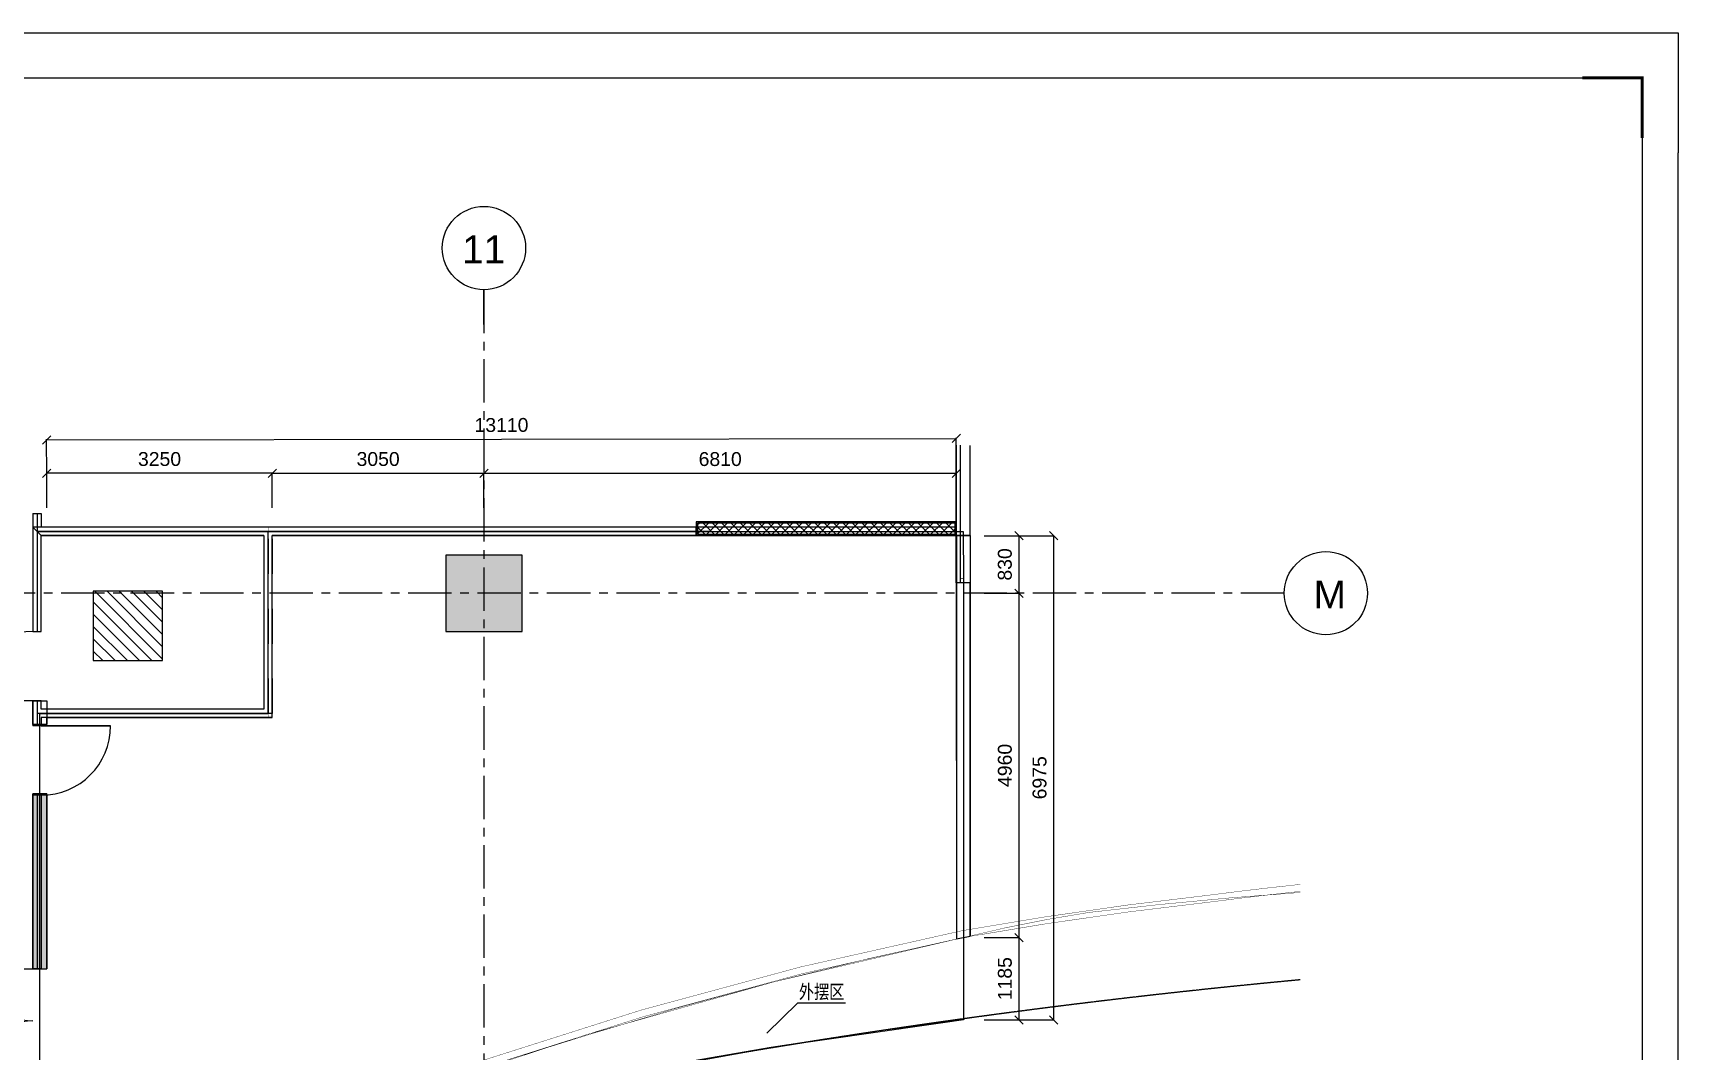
# Model space of a CAD drawing. Header units: inches. Extents: x -17552 to 18736, y -11730 to 13931.
# Drawn here: x -4974 to 18736, y -733 to 13931 of the extents above; entities that cross this region are included whole.
import ezdxf

# ---------------------------------------------------------------- set-up
doc = ezdxf.new("R2010")
doc.units = ezdxf.units.IN
doc.header["$MEASUREMENT"] = 0
for name, pattern in [('CENTER', [2, 1.25, -0.25, 0.25, -0.25]), ('DASH', [0.35, 0.25, -0.1]), ('DASHED2', [0.375, 0.25, -0.125]), ('HIDDEN2', [0.1875, 0.125, -0.0625])]:
    doc.linetypes.add(name, pattern=pattern)
for name, color, linetype in [('DIM', 3, 'Continuous'), ('DIM TEXT', 7, 'Continuous'), ('DOOR', 100, 'Continuous'), ('I-Elev', 6, 'Continuous'), ('I-Part-Glas-FhNw', 5, 'Continuous'), ('I-地坪-示意线', 1, 'Continuous'), ('I—隔墙—砖墙', 210, 'Continuous'), ('L01-DR', 1, 'Continuous'), ('L01-WAL', 2, 'Continuous'), ('L07-DR', 1, 'Continuous'), ('L07-WAL', 2, 'Continuous'), ('L07-WALL', 2, 'Continuous'), ('WALL', 255, 'Continuous'), ('墙体', 7, 'Continuous'), ('建-填充', 9, 'Continuous'), ('柱', 7, 'Continuous'), ('轴线', 10, 'CENTER')]:
    doc.layers.add(name, color=color, linetype=linetype)
doc.layers.add('I-Area-Rent', color=7, linetype='Continuous', true_color=0xff1414)
doc.layers.add('租户合同线', color=5, linetype='Continuous', lineweight=50)
doc.styles.get("Standard").update_dxf_attribs({"font": 'arial.ttf'})
doc.dimstyles.new('DIM-200MM', dxfattribs={"dimtxt": 200, "dimasz": 120, "dimexe": 10, "dimexo": 100, "dimgap": 100, "dimtad": 1, "dimdec": 0, "dimrnd": 5, "dimzin": 1, "dimdsep": 46, "dimtxsty": 'Standard', "dimblk": 'OBLIQUE', "dimcen": 0.5, "dimdle": 1, "dimclrd": 256, "dimclre": 256, "dimclrt": 7, "dimaunit": 1, "dimadec": 0, "dimazin": 0, "dimtfac": 1, "dimtdec": 0, "dimtix": 1, "dimtmove": 2, "dimatfit": 3, "dimfxl": 0, "dimtolj": 1, "dimtzin": 1, "dimarcsym": 0})

# ---------------------------------------------------------------- blocks, each defined once
blk = doc.blocks.new('_Oblique')
at = {"color": 0, "linetype": 'ByBlock', "lineweight": -2}
blk.add_line((-0.5, -0.5), (0.5, 0.5), dxfattribs=at)
blk = doc.blocks.new('*D3')
at = {"layer": 'DEFPOINTS', "color": 0, "transparency": 16777216}
for p in [(8334, 8090), (-4774, 6810), (8336, 6830)]:
    blk.add_point(p, dxfattribs=at)
at = {"layer": 'DIM', "lineweight": -2, "transparency": 16777216}
for p, q in [((-4777, 8070), (8335, 8090)), ((-4775, 7570), (-4776, 8080)), ((8335, 7590), (8334, 8100))]:
    blk.add_line(p, q, dxfattribs=at)
at = {"layer": 'DIM', "lineweight": -2, "transparency": 16777216, "xscale": 120, "yscale": 120, "zscale": 120}
for p, rotation in [((-4776, 8070), 180.0874086109251), ((8334, 8090), 0.08740861092511584)]:
    blk.add_blockref('_Oblique', p, dxfattribs=dict(at, rotation=rotation))
at = {"layer": 'DIM', "color": 7, "transparency": 16777216, "insert": (1779, 8283), "char_height": 200, "attachment_point": 5, "rotation": 0.0874}
blk.add_mtext('\\A1;13110', dxfattribs=at)
blk = doc.blocks.new('*D4')
at = {"layer": 'DEFPOINTS', "color": 0, "transparency": 16777216}
for p in [(1526, 7590), (-1524, 6730), (1526, 6730)]:
    blk.add_point(p, dxfattribs=at)
at = {"layer": 'DIM', "lineweight": -2, "transparency": 16777216}
for p, q in [((-1525, 7590), (1527, 7590)), ((-1524, 7090), (-1524, 7600)), ((1526, 7090), (1526, 7600))]:
    blk.add_line(p, q, dxfattribs=at)
at = {"layer": 'DIM', "lineweight": -2, "transparency": 16777216, "xscale": 120, "yscale": 120, "zscale": 120, "rotation": 180}
blk.add_blockref('_Oblique', (-1524, 7590), dxfattribs=at)
at = {"layer": 'DIM', "lineweight": -2, "transparency": 16777216, "xscale": 120, "yscale": 120, "zscale": 120}
blk.add_blockref('_Oblique', (1526, 7590), dxfattribs=at)
at = {"layer": 'DIM', "color": 7, "transparency": 16777216, "insert": (1, 7793), "char_height": 200, "attachment_point": 5}
blk.add_mtext('\\A1;3050', dxfattribs=at)
blk = doc.blocks.new('*D5')
at = {"layer": 'DEFPOINTS', "color": 0, "transparency": 16777216}
for p in [(8336, 7590), (1526, 6730), (8336, 6730)]:
    blk.add_point(p, dxfattribs=at)
at = {"layer": 'DIM', "lineweight": -2, "transparency": 16777216}
for p, q in [((1525, 7590), (8337, 7590)), ((1526, 7090), (1526, 7600)), ((8336, 7090), (8336, 7600))]:
    blk.add_line(p, q, dxfattribs=at)
at = {"layer": 'DIM', "lineweight": -2, "transparency": 16777216, "xscale": 120, "yscale": 120, "zscale": 120, "rotation": 180}
blk.add_blockref('_Oblique', (1526, 7590), dxfattribs=at)
at = {"layer": 'DIM', "lineweight": -2, "transparency": 16777216, "xscale": 120, "yscale": 120, "zscale": 120}
blk.add_blockref('_Oblique', (8336, 7590), dxfattribs=at)
at = {"layer": 'DIM', "color": 7, "transparency": 16777216, "insert": (4931, 7792), "char_height": 200, "attachment_point": 5}
blk.add_mtext('\\A1;6810', dxfattribs=at)
blk = doc.blocks.new('*D6')
at = {"layer": 'DEFPOINTS', "color": 0, "transparency": 16777216}
for p in [(-4774, 7590), (-1524, 7130), (-4774, 6810)]:
    blk.add_point(p, dxfattribs=at)
at = {"layer": 'DIM', "lineweight": -2, "transparency": 16777216}
for p, q in [((-1523, 7590), (-4775, 7590)), ((-4774, 7090), (-4774, 7600)), ((-1524, 7230), (-1524, 7600))]:
    blk.add_line(p, q, dxfattribs=at)
at = {"layer": 'DIM', "lineweight": -2, "transparency": 16777216, "xscale": 120, "yscale": 120, "zscale": 120, "rotation": 180}
blk.add_blockref('_Oblique', (-4774, 7590), dxfattribs=at)
at = {"layer": 'DIM', "lineweight": -2, "transparency": 16777216, "xscale": 120, "yscale": 120, "zscale": 120}
blk.add_blockref('_Oblique', (-1524, 7590), dxfattribs=at)
at = {"layer": 'DIM', "color": 7, "transparency": 16777216, "insert": (-3149, 7793), "char_height": 200, "attachment_point": 5}
blk.add_mtext('\\A1;3250', dxfattribs=at)
blk = doc.blocks.new('*D8')
at = {"layer": 'DEFPOINTS', "color": 0, "transparency": 16777216}
for p in [(8336, 6690), (8334, 5861), (9236, 5861)]:
    blk.add_point(p, dxfattribs=at)
at = {"layer": 'DIM', "lineweight": -2, "transparency": 16777216}
for p, q in [((8736, 6690), (9246, 6690)), ((9236, 6691), (9236, 5860)), ((8736, 5861), (9246, 5861))]:
    blk.add_line(p, q, dxfattribs=at)
at = {"layer": 'DIM', "lineweight": -2, "transparency": 16777216, "xscale": 120, "yscale": 120, "zscale": 120}
for p, rotation in [((9236, 6690), 90), ((9236, 5861), 270)]:
    blk.add_blockref('_Oblique', p, dxfattribs=dict(at, rotation=rotation))
at = {"layer": 'DIM', "color": 7, "transparency": 16777216, "insert": (9034, 6276), "char_height": 200, "attachment_point": 5, "rotation": 90}
blk.add_mtext('\\A1;830', dxfattribs=at)
blk = doc.blocks.new('*D9')
at = {"layer": 'DEFPOINTS', "color": 0, "transparency": 16777216}
for p in [(8334, 5860), (8431, 902), (9236, 902)]:
    blk.add_point(p, dxfattribs=at)
at = {"layer": 'DIM', "lineweight": -2, "transparency": 16777216}
for p, q in [((8736, 5860), (9246, 5860)), ((9236, 5861), (9236, 901)), ((8736, 902), (9246, 902))]:
    blk.add_line(p, q, dxfattribs=at)
at = {"layer": 'DIM', "lineweight": -2, "transparency": 16777216, "xscale": 120, "yscale": 120, "zscale": 120}
for p, rotation in [((9236, 5860), 90), ((9236, 902), 270)]:
    blk.add_blockref('_Oblique', p, dxfattribs=dict(at, rotation=rotation))
at = {"layer": 'DIM', "color": 7, "transparency": 16777216, "insert": (9034, 3381), "char_height": 200, "attachment_point": 5, "rotation": 90}
blk.add_mtext('\\A1;4960', dxfattribs=at)
blk = doc.blocks.new('*D10')
at = {"layer": 'DEFPOINTS', "color": 0, "transparency": 16777216}
for p in [(8436, 6690), (8536, -284), (9736, -284)]:
    blk.add_point(p, dxfattribs=at)
at = {"layer": 'DIM', "lineweight": -2, "transparency": 16777216}
for p, q in [((9236, 6690), (9746, 6690)), ((9736, 6691), (9736, -285)), ((9236, -284), (9746, -284))]:
    blk.add_line(p, q, dxfattribs=at)
at = {"layer": 'DIM', "lineweight": -2, "transparency": 16777216, "xscale": 120, "yscale": 120, "zscale": 120}
for p, rotation in [((9736, 6690), 90), ((9736, -284), 270)]:
    blk.add_blockref('_Oblique', p, dxfattribs=dict(at, rotation=rotation))
at = {"layer": 'DIM', "color": 7, "transparency": 16777216, "insert": (9534, 3203), "char_height": 200, "attachment_point": 5, "rotation": 90}
blk.add_mtext('\\A1;6975', dxfattribs=at)
blk = doc.blocks.new('*D28')
at = {"layer": 'DEFPOINTS', "color": 0, "transparency": 16777216}
for p in [(8431, 902), (8436, -284), (9236, -284)]:
    blk.add_point(p, dxfattribs=at)
at = {"layer": 'DIM', "lineweight": -2, "transparency": 16777216}
for p, q in [((8736, 902), (9246, 902)), ((9236, 903), (9236, -285)), ((8736, -284), (9246, -284))]:
    blk.add_line(p, q, dxfattribs=at)
at = {"layer": 'DIM', "lineweight": -2, "transparency": 16777216, "xscale": 120, "yscale": 120, "zscale": 120}
for p, rotation in [((9236, 902), 90), ((9236, -284), 270)]:
    blk.add_blockref('_Oblique', p, dxfattribs=dict(at, rotation=rotation))
at = {"layer": 'DIM', "color": 7, "transparency": 16777216, "insert": (9034, 309), "char_height": 200, "attachment_point": 5, "rotation": 90}
blk.add_mtext('\\A1;1185', dxfattribs=at)

msp = doc.modelspace()

# ---------------------------------------------------------------- hatches: boundary and pattern name
at = {"layer": 'I-Elev'}
h = msp.add_hatch(dxfattribs=at)
h.set_pattern_fill('ANSI37', color=8, scale=30)
h.set_pattern_definition([(45, (75442.44, -21186.51), (-67.35192, 67.35192), []), (135, (75442.44, -21186.51), (-67.35192, -67.35192), [])])
h.paths.add_polyline_path([(8315.7, 6710.3), (8315.7, 6870.3), (4605.7, 6870.3), (4605.7, 6710.3)])
at = {"layer": 'WALL'}
h = msp.add_hatch(color=256, dxfattribs=at)
h.dxf.hatch_style = 1
h.paths.add_polyline_path([(975.9, 6410.8), (975.9, 5310.8), (2075.9, 5310.8), (2075.9, 6410.8)])
at = {"layer": '建-填充'}
h = msp.add_hatch(color=256, dxfattribs=at)
h.dxf.hatch_style = 1
h.paths.add_polyline_path([(-4774.1, -1046.6), (-4974.1, -1046.6), (-4974.1, -2173.9), (-5624.1, -2173.9), (-5624.1, -2373.9), (-4974.1, -2373.9), (-4974.1, -3873.9), (-4774.1, -3873.9)])
h.paths.add_polyline_path([(-4974.1, 453.4), (-4774.1, 453.4), (-4774.1, 2970.3), (-4974.1, 2970.3)])

# ---------------------------------------------------------------- linework, layer by layer
at = {"color": 3}
for p, q in [((8393.7, 6750.3), (8393.7, 7993)), ((-4914.1, 6750.3), (8393.7, 6750.3)), ((6735.7, -42.4), (6045.1, -42.4))]:
    msp.add_line(p, q, dxfattribs=at)
at = {"color": 7, "linetype": 'Continuous'}
for p, q in [((-4104.1, 5891.2), (-4104.1, 4891.2)), ((-3104.1, 5891.2), (-4104.1, 5891.2)), ((-4104.1, 5735.9), (-3259.4, 4891.2)), ((-4082.6, 5891.2), (-3104.1, 4912.7)), ((-3905.9, 5891.2), (-3104.1, 5089.5)), ((-3729.1, 5891.2), (-3104.1, 5266.3)), ((-3552.3, 5891.2), (-3104.1, 5443)), ((-3375.5, 5891.2), (-3104.1, 5619.8)), ((-3198.8, 5891.2), (-3104.1, 5796.6)), ((-3104.1, 4891.2), (-3104.1, 5891.2)), ((-4104.1, 5559.1), (-3436.2, 4891.2)), ((-4104.1, 5382.4), (-3613, 4891.2)), ((-4104.1, 5205.6), (-3789.8, 4891.2)), ((-4104.1, 5028.8), (-3966.5, 4891.2)), ((-4104.1, 4891.2), (-3104.1, 4891.2))]:
    msp.add_line(p, q, dxfattribs=at)
for points in [[(-17552.2, -10001.8), (-17552.2, 13931), (17007.8, 13931)], [(17007.8, 13931), (18735.8, 13931), (18735.8, 12203)], [(17007.8, -11729.8), (18735.8, -11729.8), (18735.8, 12203)]]:
    msp.add_lwpolyline(points)
msp.add_lwpolyline([(-17033.8, 13283), (18217.4, 13283), (18217.4, -11081.8), (-17033.8, -11081.8)], close=True)
at = {"const_width": 43.2}
msp.add_lwpolyline([(18217.4, 12419), (18217.4, 13283), (17353.4, 13283)], dxfattribs=at)
at = {"layer": 'DEFPOINTS'}
msp.add_lwpolyline([(-4854.1, 6690.3), (-4974, 6810.3)], dxfattribs=at)
at = {"layer": 'DIM'}
for p, q in [((1525.9, 9732.1), (1525.9, 10232.1)), ((6045.1, -42.4), (5602, -476.7))]:
    msp.add_line(p, q, dxfattribs=at)
for centre in [(1525.9, 10832.5), (13659.8, 5861.8)]:
    msp.add_circle(centre, 600, dxfattribs=at)
at = {"layer": 'DOOR', "color": 4, "linetype": 'Continuous'}
msp.add_line((-4854.1, 3950.3), (-3854.1, 3950.3), dxfattribs=at)
msp.add_arc((-4854.1, 3950.3), 1000, 270, 0, dxfattribs=at)
at = {"layer": 'I-Area-Rent', "color": 7, "linetype": 'DASH', "ltscale": 150, "const_width": 5}
for points in [[(-4874.1, 4130.3), (-1584.1, 4130.3), (-1584.1, 6750.3), (8388.1, 6750.3), (8388.1, 6070.8), (8435.7, 6070.8), (8435.7, 902.5, 0.0331337), (334.5, -1376.6), (-2914.4, -2840.1), (-4774.1, -3772.5), (-4774.1, -3873.9), (-4874.1, -3873.9)], [(8435.7, 902.5), (8435.7, -269.1, 0.0105212), (3872, -998.7, 0.0634722), (-3297, -3032, 0.0017305), (324.1, -1353.7, -0.0068704), (4347.3, -102.8, -0.0165623)]]:
    msp.add_lwpolyline(points, format="xyb", close=True, dxfattribs=at)
msp.add_lwpolyline([(13289.9, 1550.8, 0.0130677), (10240.6, 1263, 0.0222529), (8435.7, 902.5), (8435.7, -269.1, -0.0073403), (11636, 125.9, -0.00338), (13289.9, 291, -0.00338)], format="xyb", dxfattribs=at)
at = {"layer": 'I-Part-Glas-FhNw', "color": 7, "linetype": 'DASHED2', "ltscale": 75, "const_width": 5}
for points in [[(13289.9, 1667.3, 0.0065098), (12004.9, 1515.8, 0.0166566), (8417.1, 1000.7, 0.0325706), (1519.8, -864.4, 0.0437139), (-4823.7, -3787.1)], [(13289.9, 1566.8, 0.0064623), (12016.9, 1416.5, 0.0166562), (8435.7, 902.5, 0.0325618), (1552.9, -958.8, 0.0437092), (-4774.1, -3873.9)]]:
    msp.add_lwpolyline(points, format="xyb", dxfattribs=at)
at = {"layer": 'I-地坪-示意线', "color": 8, "linetype": 'CENTER'}
msp.add_lwpolyline([(-3331.6, -3046.7, -0.0637922), (3872, -998.7, -0.0216481), (13289.9, 292.7, -0.0216481)], format="xyb", dxfattribs=at)
at = {"layer": 'I—隔墙—砖墙', "color": 7}
for points in [[(8335.7, 6690.3), (8335.7, 6890.3), (4585.7, 6890.3), (4585.7, 6690.3)], [(8315.7, 6710.3), (8315.7, 6870.3), (4605.7, 6870.3), (4605.7, 6710.3)]]:
    msp.add_lwpolyline(points, close=True, dxfattribs=at)
at = {"layer": 'I—隔墙—砖墙', "color": 7, "linetype": 'ByBlock'}
for points in [[(8335.7, 6690.3), (8335.7, 882.1)], [(8535.7, 6690.3), (8535.7, 923.5)], [(-4774.1, 453.4), (-4774.1, 2970.3), (-4974.1, 2970.3), (-4974.1, 453.4)]]:
    msp.add_lwpolyline(points, dxfattribs=at)
at = {"layer": 'L01-DR', "color": 4}
msp.add_line((-4854.1, 4310.3), (-5974.1, 4310.3), dxfattribs=at)
for centre, start, end in [((-4974.1, 4310.3), 90, 180), ((-4854.1, 3950.3), 270, 0)]:
    msp.add_arc(centre, 1000, start, end, dxfattribs=at)
at = {"layer": 'L01-WAL', "color": 7}
for p, q in [((4805.9, 6750.3), (-4914.1, 6750.3)), ((4805.9, 6810.3), (-4854.1, 6810.3)), ((-1644.1, 6690.3), (-4854.1, 6690.3)), ((4925.9, 6690.3), (-1524.1, 6690.3)), ((-1524.1, 4130.3), (-4914.1, 4130.3)), ((-1644.1, 4190.3), (-4854.1, 4190.3)), ((-1524.1, 4070.3), (-4854.1, 4070.3)), ((-4854.1, 2950.3), (-4974.1, 2950.3))]:
    msp.add_line(p, q, dxfattribs=at)
at = {"layer": 'L07-DR', "color": 4}
msp.add_line((-5724.1, 453.4), (-4774.1, 453.4), dxfattribs=at)
for centre, start, end in [((-4974.1, 453.4), 180, 270), ((-4974.1, -1046.6), 90, 180)]:
    msp.add_arc(centre, 750, start, end, dxfattribs=at)
at = {"layer": 'L07-WAL', "color": 7, "linetype": 'Continuous'}
for p, q in [((-4914.1, 6750.3), (-4914.1, 5310.3)), ((-4974.1, 4310.3), (-4974.1, 3950.3)), ((-4914.1, 4070.3), (-4914.1, 3950.3)), ((-4854.1, 4070.3), (-4854.1, 3950.3))]:
    msp.add_line(p, q, dxfattribs=at)
at = {"layer": 'L07-WAL', "color": 7, "linetype": 'HIDDEN2', "ltscale": 0.002}
for p, q in [((-1584.1, 6810.3), (-1584.1, 4070.3)), ((-1524.1, 6690.3), (-1524.1, 4070.3))]:
    msp.add_line(p, q, dxfattribs=at)
at = {"layer": 'L07-WAL', "color": 7}
for p, q in [((-4974.1, 5920.4), (-4974.1, 5310.3)), ((-4974.1, 4310.3), (-4974.1, 3950.3)), ((-4914.1, 4310.3), (-4914.1, 3950.3)), ((-4974.1, 703.5), (-4974.1, 453.4)), ((-4854.1, 578.4), (-4854.1, 453.4)), ((-4854.1, 453.4), (-4971.8, 453.4))]:
    msp.add_line(p, q, dxfattribs=at)
at = {"layer": 'L07-WAL', "color": 4, "linetype": 'Continuous'}
msp.add_line((-3854.1, 3950.3), (-4974.1, 3950.3), dxfattribs=at)
at = {"layer": 'L07-WAL', "color": 7}
for points in [[(8333.7, 6010.8), (8335.7, 882.1), (8535.7, 922.9), (8535.7, 6010.8)], [(-4774.1, 3970.3), (-4974.1, 3970.3), (-4974.1, 4310.3), (-4774.1, 4310.3)]]:
    msp.add_lwpolyline(points, close=True, dxfattribs=at)
msp.add_lwpolyline([(-4974.1, 453.4), (-4974.1, 2970.3), (-4774.1, 2970.3), (-4774.1, 453.4)], dxfattribs=at)
at = {"layer": 'L07-WALL', "color": 7}
for p, q in [((8333.7, 7993), (8333.7, 6690.3)), ((8535.7, 6690.3), (8535.7, 7990.9)), ((4585.7, 6810.3), (-4974.1, 6810.3)), ((-4974.1, 6810.3), (-4974.1, 5310.3)), ((-4854.1, 5310.3), (-4854.1, 6690.3)), ((-4854.1, 6690.3), (-1644.1, 6690.3)), ((-1644.1, 6690.3), (-1644.1, 4190.3)), ((-1524.1, 4070.3), (-1524.1, 6690.3)), ((-1524.1, 6690.3), (8535.7, 6690.3)), ((4585.7, 6690.3), (4585.7, 6810.3)), ((8333.7, 6690.3), (4585.7, 6690.3)), ((-4974.1, 5310.3), (-4854.1, 5310.3)), ((-4854.1, 4310.3), (-4974.1, 4310.3)), ((-4974.1, 4310.3), (-4974.1, 3970.3)), ((-4854.1, 4190.3), (-4854.1, 4310.3)), ((-1644.1, 4190.3), (-4854.1, 4190.3)), ((-4774.1, 3970.3), (-4774.1, 4070.3)), ((-4774.1, 4070.3), (-1524.1, 4070.3)), ((-4974.1, 3970.3), (-4774.1, 3970.3))]:
    msp.add_line(p, q, dxfattribs=at)
at = {"layer": 'L07-WALL', "color": 3, "const_width": 10}
msp.add_lwpolyline([(-4874.1, 4130.3), (-1584.1, 4130.3), (-1584.1, 6750.3), (8431.9, 6750.3), (8435.7, 6070.8), (8435.7, -283.8, 0.0269679), (431.7, -1729.4, 0.0299208), (-2903.3, -2867.4), (-4730.5, -3849), (-4774.1, -3873.9), (-4874.1, -3873.9)], format="xyb", close=True, dxfattribs=at)
at = {"layer": '墙体', "linetype": 'Continuous', "ltscale": 0.0015}
for p, q in [((8333.7, 6010.8), (8333.7, 7993)), ((8393.7, 6010.8), (8393.7, 7993))]:
    msp.add_line(p, q, dxfattribs=at)
at = {"layer": '墙体'}
for p, q in [((-4974.1, 7010.3), (-4854.1, 7010.3)), ((-4854.1, 7010.3), (-4854.1, 6810.3)), ((8333.7, 6810.3), (-4974.1, 6810.3)), ((8535.7, 6690.3), (-1524.1, 6690.3)), ((-4974.1, 2950.3), (-4974.1, 453.4)), ((-4854.1, 2950.3), (-4974.1, 2950.3)), ((-4914.1, 2950.3), (-4914.1, 453.4)), ((-4854.1, 2950.3), (-4854.1, 453.4))]:
    msp.add_line(p, q, dxfattribs=at)
at = {"layer": '墙体', "linetype": 'Continuous'}
msp.add_line((-4974.1, 7010.3), (-4974.1, 5920.4), dxfattribs=at)
at = {"layer": '柱', "lineweight": -3}
msp.add_lwpolyline([(975.9, 6410.8), (975.9, 5310.8), (2075.9, 5310.8), (2075.9, 6410.8)], close=True, dxfattribs=at)
at = {"layer": '租户合同线', "color": 7, "linetype": 'Continuous', "lineweight": -3}
for p, q in [((8393.7, 6750.3), (8393.7, 7993)), ((-4914.1, 7010.3), (-4914.1, 6750.3)), ((-4914.1, 6750.3), (8393.7, 6750.3))]:
    msp.add_line(p, q, dxfattribs=at)
at = {"layer": '租户合同线', "color": 7, "linetype": 'Continuous', "lineweight": -3, "ltscale": 150}
msp.add_lwpolyline([(-4874.1, 4130.3), (-1584.1, 4130.3), (-1584.1, 6750.3), (8431.9, 6750.3), (8435.7, 6070.8), (8435.7, -283.8, 0.0269679), (431.7, -1729.4, 0.0299208), (-2903.3, -2867.4), (-4730.5, -3849), (-4774.1, -3873.9), (-4874.1, -3873.9)], format="xyb", close=True, dxfattribs=at)
at = {"layer": '轴线', "ltscale": 500}
for p, q in [((1525.9, 10232.5), (1525.9, -5753.2)), ((13059.8, 5860.8), (-8427.7, 5860.8))]:
    msp.add_line(p, q, dxfattribs=at)

# ---------------------------------------------------------------- texts
at = {"layer": 'DIM TEXT', "width": 0.8}
msp.add_text('外摆区', height=200, dxfattribs=at).set_placement((6065.1, 21.4))
at = {"layer": 'DIM TEXT', "char_height": 400, "attachment_point": 1}
for s, insert in [('11', (1211.7, 11014.3)), ('M', (13483.6, 6043.7))]:
    msp.add_mtext_dynamic_manual_height_columns(s, width=10456.675, gutter_width=2, heights=[0], dxfattribs=dict(at, insert=insert))

# ---------------------------------------------------------------- dimensions: what is measured, and where the dimension line sits
at = {"layer": 'DIM'}
dim = msp.add_aligned_dim(p1=(-4774.1, 6810.3), p2=(8335.7, 6830.3), distance=1260, dimstyle='DIM-200MM', dxfattribs=at)
dim.commit()
dim.dimension.update_dxf_attribs({"geometry": '*D3', "text_midpoint": (1778.6, 8282.5)})
for base, p1, p2, picture, middle in [((-4774.1, 7590.3), (-1524.1, 7130.3), (-4774.1, 6810.3), '*D6', (-3149.1, 7792.5)), ((1525.9, 7590.3), (-1524.1, 6730.3), (1525.9, 6730.3), '*D4', (0.9, 7792.5)), ((8335.7, 7590.3), (1525.9, 6730.3), (8335.7, 6730.3), '*D5', (4930.8, 7792.5))]:
    dim = msp.add_linear_dim(base=base, p1=p1, p2=p2, dimstyle='DIM-200MM', dxfattribs=at)
    dim.commit()
    dim.dimension.update_dxf_attribs({"geometry": picture, "text_midpoint": middle})
for base, p1, p2, picture, middle in [((9235.7499, 5860.8221), (8335.7493, 6690.3376), (8333.8084, 5860.8221), '*D8', (9033.5671, 6275.5799)), ((9735.7, -283.8), (8435.7, 6690.3), (8535.7, -283.8), '*D10', (9533.6, 3203.3)), ((9235.7, 901.5), (8333.8, 5860.5), (8431, 901.5), '*D9', (9033.6, 3381)), ((9235.7, -283.8), (8431, 901.5), (8435.7, -283.8), '*D28', (9033.6, 308.9))]:
    dim = msp.add_linear_dim(base=base, p1=p1, p2=p2, angle=90, dimstyle='DIM-200MM', dxfattribs=at)
    dim.commit()
    dim.dimension.update_dxf_attribs({"geometry": picture, "text_midpoint": middle})

doc.saveas('drawing.dxf')
